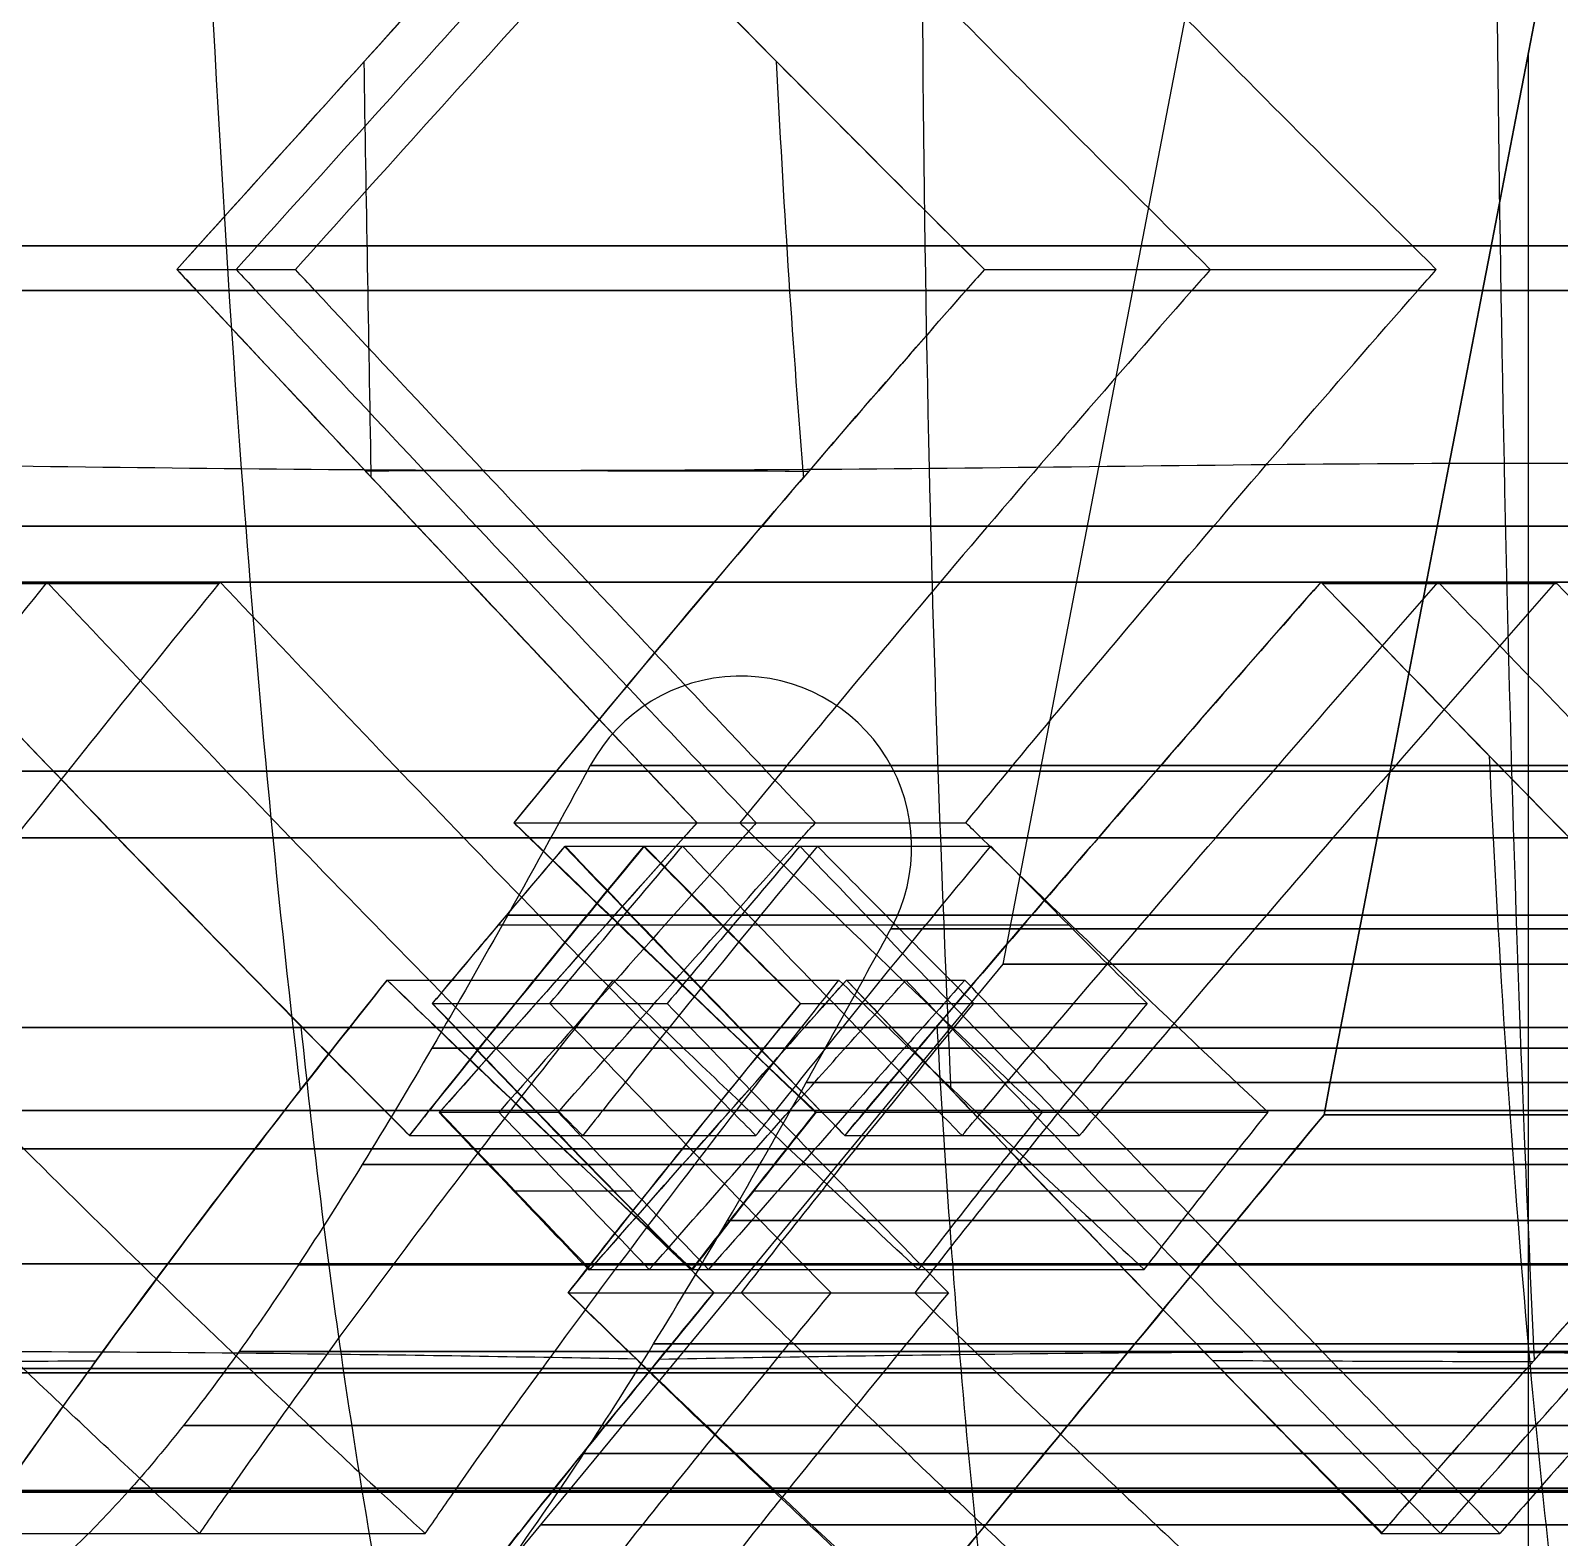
# Model space of a CAD drawing. Header units: millimetres. Extents: x -184 to 184, y -148 to 146.
# Drawn here: x -50.65 to -32.77, y -34.24 to -16.62 of the extents above; entities that cross this region are included whole.
import ezdxf

# ---------------------------------------------------------------- set-up
doc = ezdxf.new("R2010")
doc.units = ezdxf.units.MM
doc.header["$MEASUREMENT"] = 0
doc.layers.add('Rim', color=1, linetype='Continuous', true_color=0xff0000)
doc.layers.add('Tyre', color=7, linetype='Continuous', true_color=0x000000)

msp = doc.modelspace()

# ---------------------------------------------------------------- linework, layer by layer
at = {"layer": 'Rim'}
for points in [[(-39.275, -27.538), (-34.201, -1.155)], [(-50.087, -40.644), (-39.275, -27.538)]]:
    msp.add_lwpolyline(points, dxfattribs=at)
at = {"layer": 'Rim', "extrusion": (-1.80916e-16, 1, 0)}
msp.add_circle((0, 0, -27.538), 39.275, dxfattribs=at)
at = {"layer": 'Rim', "extrusion": (0, 1, 0)}
msp.add_circle((0, 0, -34.091), 44.681, dxfattribs=at)
at = {"layer": 'Rim', "extrusion": (-1.18019e-15, 1, 4.88851e-16)}
msp.add_arc((0, 0, -29.296), 35.54, 1.5911, 43.4089, dxfattribs=at)
at = {"layer": 'Rim', "extrusion": (-2.575e-15, 1, -1.0666e-15)}
msp.add_arc((0, 0, -29.296), 35.54, 316.5911, 358.4089, dxfattribs=at)
at = {"layer": 'Rim'}
for points, degree in [([(-35.526, -29.296, 0.987), (-33.866, -20.668, 0.987), (-32.206, -12.039, 0.987), (-30.546, -3.411, 0.987)], 3), ([(-30.546, -3.411, -0.987), (-32.206, -12.04, -0.987), (-33.866, -20.668, -0.987), (-35.526, -29.296, -0.987)], 3), ([(-33.14, -16.893, -0.987), (-33.14, -29.621, -0.987), (-33.14, -42.349, -0.987)], 2), ([(-33.14, -16.893, 0.987), (-33.14, -29.621, 0.987), (-33.14, -42.349, 0.987)], 2)]:
    msp.add_open_spline(points, degree=degree, dxfattribs=at)
for points, knots in [([(-35.526, -29.296, -0.987), (-37.096, -31.199, -0.987), (-38.772, -33.23, -0.987), (-42.383, -37.606, -0.987), (-44.289, -39.915, -0.987), (-46.297, -42.349, -0.987)], [0, 0, 0, 0, 8.466131, 8.466131, 16.923011, 16.923011, 16.923011, 16.923011]), ([(-46.297, -42.349, 0.987), (-44.502, -40.173, 0.987), (-42.707, -37.998, 0.987), (-39.116, -33.647, 0.987), (-37.321, -31.471, 0.987), (-35.526, -29.296, 0.987)], [0, 0, 0, 0, 8.461504, 8.461504, 16.923011, 16.923011, 16.923011, 16.923011]), ([(-25.818, -29.296, 24.423), (-26.929, -31.199, 25.533), (-28.114, -33.23, 26.718), (-30.667, -37.606, 29.272), (-32.015, -39.915, 30.619), (-33.435, -42.349, 32.039)], [0, 0, 0, 0, 8.466132, 8.466132, 16.923011, 16.923011, 16.923011, 16.923011]), ([(-33.435, -42.349, -32.039), (-32.166, -40.173, -30.77), (-30.896, -37.998, -29.501), (-28.357, -33.647, -26.962), (-27.088, -31.471, -25.692), (-25.818, -29.296, -24.423)], [0, 0, 0, 0, 8.461505, 8.461505, 16.923011, 16.923011, 16.923011, 16.923011])]:
    msp.add_open_spline(points, degree=3, knots=knots, dxfattribs=at)
at = {"layer": 'Tyre'}
for p, q in [((-48.936, -19.416, -122.738), (-47.551, -19.416, -112.666)), ((-39.496, -19.416, 126.093), (-34.213, -19.416, 117.406)), ((-48.706, -19.662, -122.799), (-47.322, -19.662, -112.726)), ((-39.712, -19.662, 125.996), (-34.429, -19.662, 117.309)), ((-52.491, -23.087, -120.85), (-48.44, -23.087, -111.524)), ((-52.479, -23.072, -120.858), (-48.429, -23.072, -111.532)), ((-52.478, -23.071, -120.858), (-48.428, -23.071, -111.533)), ((-52.477, -23.072, -120.858), (-48.427, -23.072, -111.533)), ((-45.512, -23.072, -123.536), (-44.128, -23.072, -113.464)), ((-42.655, -23.072, 124.552), (-37.372, -23.072, 115.865)), ((-35.562, -23.072, 126.87), (-32.819, -23.072, 117.08)), ((-35.561, -23.071, 126.87), (-32.818, -23.071, 117.08)), ((-35.56, -23.072, 126.871), (-32.817, -23.072, 117.08)), ((-35.546, -23.087, 126.872), (-32.803, -23.087, 117.082)), ((-44.995, -25.884, 123.221), (-39.713, -25.884, 114.534)), ((-42.857, -25.884, -123.981), (-41.472, -25.884, -113.908)), ((-49.632, -26.059, -121.484), (-45.581, -26.059, -112.158)), ((-44.816, -26.059, 123.248), (-39.533, -26.059, 114.561)), ((-43.014, -26.059, -123.889), (-41.629, -26.059, -113.816)), ((-38.164, -26.059, 125.559), (-35.421, -26.059, 115.769)), ((-44.397, -26.158, 123.461), (-41.654, -26.158, 113.671)), ((-43.472, -26.158, -123.79), (-39.422, -26.158, -114.464)), ((-45.176, -27.078, 122.974), (-42.433, -27.078, 113.184)), ((-42.561, -27.078, -123.904), (-38.51, -27.078, -114.578)), ((-46.478, -27.723, 122.273), (-41.196, -27.723, 113.585)), ((-41.108, -27.723, -124.181), (-39.724, -27.723, -114.108)), ((-45.948, -27.996, 122.471), (-43.204, -27.996, 112.681)), ((-41.645, -27.996, -124), (-37.594, -27.996, -114.674)), ((-47.676, -29.246, 121.434), (-42.393, -29.246, 112.747)), ((-46.51, -29.246, -121.953), (-42.459, -29.246, -112.627)), ((-45.984, -29.246, -122.151), (-41.933, -29.246, -112.825)), ((-45.863, -29.266, -122.077), (-44.478, -29.266, -112.004)), ((-45.845, -29.246, -122.089), (-44.461, -29.246, -112.016)), ((-44.892, -29.246, 122.47), (-39.609, -29.246, 113.783)), ((-44.742, -29.246, 122.603), (-41.999, -29.246, 112.813)), ((-42.664, -29.246, -123.342), (-38.613, -29.246, -114.016)), ((-42.464, -29.246, -123.333), (-41.079, -29.246, -113.261)), ((-41.483, -29.246, 123.639), (-36.201, -29.246, 114.952)), ((-41.462, -29.266, 123.641), (-36.179, -29.266, 114.954)), ((-41.415, -29.246, 123.775), (-38.672, -29.246, 113.984)), ((-40.882, -29.246, 123.953), (-38.139, -29.246, 114.163)), ((-39.65, -29.246, -124.286), (-38.266, -29.246, -114.214)), ((-46.217, -29.54, -121.984), (-42.167, -29.54, -112.659)), ((-41.129, -29.54, 123.793), (-38.385, -29.54, 114.002)), ((-44.985, -30.186, -122.156), (-43.601, -30.186, -112.083)), ((-42.193, -30.186, 123.148), (-36.91, -30.186, 114.461)), ((-44.105, -31.105, -122.21), (-42.72, -31.105, -112.138)), ((-42.91, -31.105, 122.635), (-37.627, -31.105, 113.948)), ((-44.362, -31.378, -122.129), (-40.311, -31.378, -112.804)), ((-42.66, -31.378, 122.734), (-39.916, -31.378, 112.944)), ((-53.374, -32.262, 118.142), (-48.091, -32.262, 109.455)), ((-49.946, -32.262, 119.613), (-44.663, -32.262, 110.926)), ((-43.455, -32.262, -122.164), (-39.405, -32.262, -112.839)), ((-43.385, -32.262, 122.189), (-40.642, -32.262, 112.399)), ((-36.74, -32.262, -124.306), (-35.355, -32.262, -114.234)), ((-33.153, -32.262, -125.329), (-31.768, -32.262, -115.257)), ((-51.859, -33.688, 118.279), (-46.576, -33.688, 109.592)), ((-50.965, -33.688, 118.661), (-45.683, -33.688, 109.974)), ((-44.541, -33.688, 121.252), (-41.798, -33.688, 111.462)), ((-41.967, -33.688, -122.167), (-37.917, -33.688, -112.841)), ((-35.348, -33.688, -124.211), (-33.964, -33.688, -114.139)), ((-34.414, -33.688, -124.478), (-33.03, -33.688, -114.406)), ((-51.315, -34.191, 118.31), (-46.032, -34.191, 109.623)), ((-34.856, -34.191, -124.159), (-33.471, -34.191, -114.087))]:
    msp.add_line(p, q, dxfattribs=at)
at = {"layer": 'Tyre', "extrusion": (0, 1, 0)}
for centre, radius in [((-0.002, 0, -19.139), 123.865), ((-0.002, 0, -19.662), 127.831), ((-0.002, 0, -22.415), 123.407), ((-0.002, 0, -23.072), 127.353), ((-0.002, 0, -25.28), 122.902), ((-0.002, 0, -25.214), 44.105), ((-0.002, 0, -26.059), 126.825), ((-0.002, 0, -26.965), 45.07), ((-0.002, 0, -27.123), 40.59), ((-0.002, 0, -28.277), 122.237), ((-0.002, 0, -28.517), 45.956), ((-0.002, 0, -28.919), 41.58), ((-0.002, 0, -29.246), 126.118), ((-0.002, 0, -29.694), 121.862), ((-0.002, 0, -29.877), 46.77), ((-0.002, 0, -30.534), 42.502), ((-0.002, 0, -31.039), 121.458), ((-0.002, 0, -31.051), 47.517), ((-0.002, 0, -31.975), 43.364), ((-0.002, 0, -32.063), 48.21), ((-0.002, 0, -32.262), 125.267), ((-0.002, 0, -32.312), 121.025), ((-0.002, 0, -32.929), 48.861), ((-0.002, 0, -33.258), 44.181), ((-0.002, 0, -33.688), 124.781), ((-0.002, 0, -33.709), 120.479), ((-0.002, 0, -33.663), 49.475)]:
    msp.add_circle(centre, radius, dxfattribs=at)
at = {"layer": 'Tyre'}
msp.add_arc((-42.346, -26.169), 2, 331.4983, 151.4983, dxfattribs=at)
for points, knots in [([(-44.104, -25.214), (-44.422, -25.8), (-45.03, -26.906), (-45.916, -28.462), (-46.729, -29.826), (-47.479, -31.009), (-48.174, -32.029), (-48.826, -32.902), (-49.443, -33.644), (-50.037, -34.273), (-50.62, -34.811), (-51.256, -35.315), (-52.005, -35.814), (-52.89, -36.3), (-53.873, -36.739), (-54.916, -37.119), (-56.015, -37.449), (-57.161, -37.736), (-58.348, -37.988), (-59.569, -38.216), (-60.935, -38.448), (-62.107, -38.639), (-63.544, -38.882), (-65.857, -39.301), (-69.448, -40.037), (-73.02, -40.814), (-75.853, -41.4), (-78.5, -41.914), (-81.132, -42.355), (-83.677, -42.669), (-85.986, -42.877), (-88.747, -43.006), (-92.052, -43.027), (-95.53, -42.953), (-98.573, -42.845), (-100.859, -42.765), (-102.465, -42.714), (-104.165, -42.664), (-106.226, -42.583), (-108.05, -42.454), (-109.445, -42.297), (-110.431, -42.151), (-111.367, -41.972), (-112.3, -41.744), (-113.287, -41.429), (-114.312, -40.994), (-115.312, -40.436), (-116.23, -39.786), (-117.077, -39.039), (-117.864, -38.188), (-118.597, -37.23), (-119.279, -36.161), (-119.913, -34.98), (-120.501, -33.689), (-121.016, -32.364), (-121.47, -31.022), (-121.873, -29.676), (-122.379, -27.762), (-122.911, -25.337), (-123.444, -22.287), (-123.882, -19.123), (-124.238, -15.803), (-124.507, -12.476), (-124.699, -9.19), (-124.849, -5.37), (-124.896, -2.648), (-124.904, -1)], [-120.649004, -120.649004, -120.649004, -120.649004, -118.650702, -116.862627, -115.278043, -113.886013, -112.659991, -111.57623, -110.619273, -109.764185, -108.982805, -108.241804, -107.330881, -106.285945, -105.214455, -104.103595, -102.956919, -101.774926, -100.560273, -99.316969, -98.049825, -96.401874, -95.754745, -93.679159, -89.348161, -84.759548, -82.712049, -80.669318, -76.6709, -74.708043, -72.977287, -69.716501, -66.420043, -63.061128, -59.280374, -57.285758, -56.198777, -54.459689, -52.18611, -50.010515, -48.975492, -47.975653, -47.021046, -46.115651, -45.09644, -43.915354, -42.778406, -41.665801, -40.547217, -39.394425, -38.193605, -36.930675, -35.593952, -34.175832, -32.675947, -31.330744, -29.926467, -28.461055, -25.390839, -22.481232, -19.173422, -15.811868, -12.463584, -9.160915, -5.937875, -0.994422, -0.994422, -0.994422, -0.994422]), ([(-33.064, -32.161, -125.372), (-33.235, -28.699, -126.527), (-33.458, -21.608, -127.828), (-33.535, -13.237, -128.586), (-33.563, -8.215, -128.824), (-33.569, -6.644, -128.876)], [11.622363, 11.622363, 11.622363, 11.622363, 21.998391, 32.39871, 37.116955, 37.116955, 37.116955, 37.116955]), ([(-47.489, -29.005, 121.577), (-47.781, -26.588, 122.108), (-48.315, -20.674, 123.105), (-48.635, -14.317, 123.538), (-48.769, -10.35, 123.713), (-48.784, -9.844, 123.734)], [14.758479, 14.758479, 14.758479, 14.758479, 21.998391, 32.39871, 33.919074, 33.919074, 33.919074, 33.919074]), ([(-39.885, -29.005, -124.279), (-39.994, -26.588, -124.875), (-40.209, -20.674, -125.986), (-40.234, -14.317, -126.524), (-40.241, -10.35, -126.744), (-40.242, -9.844, -126.77)], [14.758479, 14.758479, 14.758479, 14.758479, 21.998391, 32.39871, 33.919074, 33.919074, 33.919074, 33.919074]), ([(-43.081, -12.948, -125.612), (-44.075, -14.038, -125.182), (-45.062, -15.124, -124.727), (-46.042, -16.206, -124.247), (-47.015, -17.281, -123.77), (-47.979, -18.351, -123.268), (-48.936, -19.416, -122.738)], [659.598797, 659.598797, 659.598797, 659.598797, 664.20882, 664.20882, 664.20882, 668.78662, 668.78662, 668.78662, 668.78662]), ([(-42.389, -12.948, -120.576), (-43.383, -14.038, -120.145), (-44.37, -15.124, -119.691), (-45.35, -16.206, -119.211), (-46.322, -17.281, -118.734), (-47.287, -18.351, -118.231), (-48.243, -19.416, -117.702)], [659.598797, 659.598797, 659.598797, 659.598797, 664.20882, 664.20882, 664.20882, 668.78662, 668.78662, 668.78662, 668.78662]), ([(-47.551, -19.416, -112.666), (-46.595, -18.351, -113.195), (-45.63, -17.281, -113.697), (-44.657, -16.206, -114.174), (-43.678, -15.124, -114.655), (-42.691, -14.038, -115.109), (-41.697, -12.948, -115.54)], [-668.78662, -668.78662, -668.78662, -668.78662, -664.20882, -664.20882, -664.20882, -659.598797, -659.598797, -659.598797, -659.598797]), ([(-45.851, -12.948, 124.628), (-44.808, -14.038, 124.921), (-43.756, -15.124, 125.192), (-42.693, -16.206, 125.437), (-41.637, -17.281, 125.681), (-40.572, -18.351, 125.9), (-39.496, -19.416, 126.093)], [659.598797, 659.598797, 659.598797, 659.598797, 664.20882, 664.20882, 664.20882, 668.78662, 668.78662, 668.78662, 668.78662]), ([(-43.21, -12.948, 120.284), (-42.167, -14.038, 120.578), (-41.114, -15.124, 120.848), (-40.051, -16.206, 121.094), (-38.996, -17.281, 121.337), (-37.93, -18.351, 121.557), (-36.855, -19.416, 121.749)], [659.598797, 659.598797, 659.598797, 659.598797, 664.20882, 664.20882, 664.20882, 668.78662, 668.78662, 668.78662, 668.78662]), ([(-34.213, -19.416, 117.406), (-35.289, -18.351, 117.213), (-36.354, -17.281, 116.994), (-37.41, -16.206, 116.75), (-38.473, -15.124, 116.504), (-39.526, -14.038, 116.234), (-40.568, -12.948, 115.941)], [-668.78662, -668.78662, -668.78662, -668.78662, -664.20882, -664.20882, -664.20882, -659.598797, -659.598797, -659.598797, -659.598797]), ([(-46.663, -21.845, -123.291), (-46.664, -21.821, -123.295), (-46.692, -20.2, -123.54), (-46.72, -18.58, -123.738), (-46.747, -16.985, -123.899)], [21.92523, 21.92523, 21.92523, 21.92523, 21.998391, 26.781942, 26.781942, 26.781942, 26.781942]), ([(-41.608, -21.845, 125.088), (-41.61, -21.821, 125.091), (-41.742, -20.2, 125.299), (-41.845, -18.58, 125.471), (-41.926, -16.985, 125.612)], [21.92523, 21.92523, 21.92523, 21.92523, 21.998391, 26.781942, 26.781942, 26.781942, 26.781942]), ([(-48.936, -19.416, -122.738), (-48.859, -19.498, -122.759), (-48.783, -19.58, -122.779), (-48.707, -19.662, -122.799), (-47.648, -20.797, -123.078), (-46.583, -21.934, -123.325), (-45.512, -23.072, -123.537), (-44.631, -24.009, -123.71), (-43.746, -24.947, -123.859), (-42.857, -25.884, -123.981)], [668.78662, 668.78662, 668.78662, 668.78662, 669.127981, 669.127981, 669.127981, 673.859453, 673.859453, 673.859453, 677.752953, 677.752953, 677.752953, 677.752953]), ([(-48.243, -19.416, -117.702), (-48.167, -19.498, -117.722), (-48.091, -19.58, -117.743), (-48.014, -19.662, -117.763), (-46.956, -20.797, -118.042), (-45.891, -21.934, -118.289), (-44.82, -23.072, -118.5), (-43.939, -24.009, -118.674), (-43.054, -24.947, -118.823), (-42.165, -25.884, -118.944)], [668.78662, 668.78662, 668.78662, 668.78662, 669.127981, 669.127981, 669.127981, 673.859453, 673.859453, 673.859453, 677.752953, 677.752953, 677.752953, 677.752953]), ([(-41.472, -25.884, -113.908), (-42.361, -24.947, -113.787), (-43.247, -24.009, -113.638), (-44.128, -23.072, -113.464), (-45.199, -21.934, -113.253), (-46.264, -20.797, -113.006), (-47.322, -19.662, -112.726), (-47.398, -19.58, -112.706), (-47.475, -19.498, -112.686), (-47.551, -19.416, -112.666)], [-677.752953, -677.752953, -677.752953, -677.752953, -673.859453, -673.859453, -673.859453, -669.127981, -669.127981, -669.127981, -668.78662, -668.78662, -668.78662, -668.78662]), ([(-39.496, -19.416, 126.093), (-39.568, -19.498, 126.061), (-39.64, -19.58, 126.028), (-39.712, -19.662, 125.996), (-40.709, -20.797, 125.544), (-41.691, -21.934, 125.064), (-42.655, -23.072, 124.552), (-43.448, -24.009, 124.131), (-44.229, -24.947, 123.688), (-44.995, -25.884, 123.221)], [668.78662, 668.78662, 668.78662, 668.78662, 669.127981, 669.127981, 669.127981, 673.859453, 673.859453, 673.859453, 677.752953, 677.752953, 677.752953, 677.752953]), ([(-36.855, -19.416, 121.749), (-36.927, -19.498, 121.717), (-36.999, -19.58, 121.685), (-37.071, -19.662, 121.652), (-38.068, -20.797, 121.201), (-39.05, -21.934, 120.72), (-40.014, -23.072, 120.208), (-40.807, -24.009, 119.787), (-41.588, -24.947, 119.344), (-42.354, -25.884, 118.877)], [668.78662, 668.78662, 668.78662, 668.78662, 669.127981, 669.127981, 669.127981, 673.859453, 673.859453, 673.859453, 677.752953, 677.752953, 677.752953, 677.752953]), ([(-39.713, -25.884, 114.534), (-38.947, -24.947, 115.001), (-38.165, -24.009, 115.444), (-37.372, -23.072, 115.865), (-36.409, -21.934, 116.377), (-35.426, -20.797, 116.857), (-34.429, -19.662, 117.309), (-34.357, -19.58, 117.341), (-34.285, -19.498, 117.374), (-34.213, -19.416, 117.406)], [-677.752953, -677.752953, -677.752953, -677.752953, -673.859453, -673.859453, -673.859453, -669.127981, -669.127981, -669.127981, -668.78662, -668.78662, -668.78662, -668.78662]), ([(-63.599, -21.759, 115.609), (-62.693, -21.754, 116.101), (-59.752, -21.732, 117.657), (-54.69, -21.647, 120.169), (-48.171, -21.76, 122.921), (-43.833, -21.77, 124.382), (-41.568, -21.772, 125.112), (-41.545, -21.772, 125.12)], [4.886563, 4.886563, 4.886563, 4.886563, 7.979294, 14.867092, 21.754891, 28.64269, 28.713111, 28.713111, 28.713111, 28.713111]), ([(-23.622, -21.759, -129.816), (-24.635, -21.754, -129.627), (-27.899, -21.732, -128.978), (-33.411, -21.647, -127.732), (-40.204, -21.76, -125.752), (-44.491, -21.77, -124.148), (-46.709, -21.772, -123.285), (-46.732, -21.772, -123.276)], [4.886563, 4.886563, 4.886563, 4.886563, 7.979294, 14.867092, 21.754891, 28.64269, 28.713111, 28.713111, 28.713111, 28.713111]), ([(-50.453, -23.071, -116.195), (-50.458, -23.077, -116.192), (-50.462, -23.082, -116.19), (-50.466, -23.087, -116.187), (-51.275, -24.08, -115.664), (-52.072, -25.072, -115.117), (-52.853, -26.059, -114.543), (-53.697, -27.127, -113.922), (-54.524, -28.19, -113.27), (-55.327, -29.246, -112.582), (-55.402, -29.344, -112.518), (-55.476, -29.442, -112.454), (-55.55, -29.54, -112.389)], [790.763389, 790.763389, 790.763389, 790.763389, 790.783637, 790.783637, 790.783637, 794.937043, 794.937043, 794.937043, 799.424696, 799.424696, 799.424696, 799.840146, 799.840146, 799.840146, 799.840146]), ([(-53.525, -29.54, -107.727), (-53.451, -29.442, -107.791), (-53.376, -29.344, -107.855), (-53.302, -29.246, -107.919), (-52.498, -28.19, -108.608), (-51.672, -27.127, -109.259), (-50.828, -26.059, -109.88), (-50.047, -25.072, -110.454), (-49.25, -24.08, -111.001), (-48.44, -23.087, -111.524), (-48.436, -23.082, -111.527), (-48.432, -23.077, -111.53), (-48.428, -23.071, -111.533)], [-799.840146, -799.840146, -799.840146, -799.840146, -799.424696, -799.424696, -799.424696, -794.937043, -794.937043, -794.937043, -790.783637, -790.783637, -790.783637, -790.763389, -790.763389, -790.763389, -790.763389]), ([(-46.217, -29.54, -121.984), (-46.315, -29.442, -121.974), (-46.412, -29.344, -121.963), (-46.51, -29.246, -121.953), (-47.562, -28.19, -121.836), (-48.602, -27.127, -121.677), (-49.632, -26.059, -121.484), (-50.59, -25.067, -121.304), (-51.538, -24.071, -121.094), (-52.478, -23.071, -120.858)], [781.686392, 781.686392, 781.686392, 781.686392, 782.101856, 782.101856, 782.101856, 786.58964, 786.58964, 786.58964, 790.763389, 790.763389, 790.763389, 790.763389]), ([(-44.192, -29.54, -117.321), (-44.29, -29.442, -117.311), (-44.387, -29.344, -117.301), (-44.484, -29.246, -117.29), (-45.536, -28.19, -117.173), (-46.577, -27.127, -117.014), (-47.607, -26.059, -116.821), (-48.564, -25.067, -116.641), (-49.513, -24.071, -116.431), (-50.453, -23.071, -116.195)], [781.686392, 781.686392, 781.686392, 781.686392, 782.101856, 782.101856, 782.101856, 786.58964, 786.58964, 786.58964, 790.763389, 790.763389, 790.763389, 790.763389]), ([(-48.428, -23.071, -111.533), (-47.487, -24.071, -111.769), (-46.539, -25.067, -111.978), (-45.581, -26.059, -112.158), (-44.552, -27.127, -112.351), (-43.511, -28.19, -112.51), (-42.459, -29.246, -112.627), (-42.362, -29.344, -112.638), (-42.264, -29.442, -112.648), (-42.167, -29.54, -112.659)], [-790.763389, -790.763389, -790.763389, -790.763389, -786.58964, -786.58964, -786.58964, -782.101856, -782.101856, -782.101856, -781.686392, -781.686392, -781.686392, -781.686392]), ([(-41.129, -29.54, 123.793), (-41.046, -29.442, 123.846), (-40.964, -29.344, 123.9), (-40.882, -29.246, 123.953), (-39.992, -28.19, 124.526), (-39.085, -27.127, 125.059), (-38.164, -26.059, 125.559), (-37.308, -25.067, 126.024), (-36.44, -24.071, 126.46), (-35.561, -23.071, 126.87)], [781.686392, 781.686392, 781.686392, 781.686392, 782.101856, 782.101856, 782.101856, 786.58964, 786.58964, 786.58964, 790.763389, 790.763389, 790.763389, 790.763389]), ([(-39.757, -29.54, 118.898), (-39.675, -29.442, 118.951), (-39.593, -29.344, 119.005), (-39.51, -29.246, 119.058), (-38.621, -28.19, 119.631), (-37.713, -27.127, 120.164), (-36.792, -26.059, 120.664), (-35.936, -25.067, 121.129), (-35.068, -24.071, 121.565), (-34.19, -23.071, 121.975)], [781.686392, 781.686392, 781.686392, 781.686392, 782.101856, 782.101856, 782.101856, 786.58964, 786.58964, 786.58964, 790.763389, 790.763389, 790.763389, 790.763389]), ([(-32.818, -23.071, 117.08), (-33.697, -24.071, 116.67), (-34.565, -25.067, 116.234), (-35.421, -26.059, 115.769), (-36.342, -27.127, 115.269), (-37.249, -28.19, 114.736), (-38.139, -29.246, 114.163), (-38.221, -29.344, 114.11), (-38.303, -29.442, 114.056), (-38.385, -29.54, 114.002)], [-790.763389, -790.763389, -790.763389, -790.763389, -786.58964, -786.58964, -786.58964, -782.101856, -782.101856, -782.101856, -781.686392, -781.686392, -781.686392, -781.686392]), ([(-35.561, -23.071, 126.87), (-35.556, -23.077, 126.871), (-35.551, -23.082, 126.872), (-35.546, -23.087, 126.872), (-34.588, -24.08, 126.977), (-33.625, -25.072, 127.055), (-32.656, -26.059, 127.103), (-31.61, -27.127, 127.155), (-30.558, -28.19, 127.17), (-29.5, -29.246, 127.143), (-29.402, -29.344, 127.141), (-29.304, -29.442, 127.138), (-29.206, -29.54, 127.135)], [790.763389, 790.763389, 790.763389, 790.763389, 790.783637, 790.783637, 790.783637, 794.937043, 794.937043, 794.937043, 799.424696, 799.424696, 799.424696, 799.840146, 799.840146, 799.840146, 799.840146]), ([(-34.19, -23.071, 121.975), (-34.184, -23.077, 121.976), (-34.179, -23.082, 121.977), (-34.175, -23.087, 121.977), (-33.217, -24.08, 122.082), (-32.253, -25.072, 122.16), (-31.285, -26.059, 122.208), (-30.239, -27.127, 122.26), (-29.186, -28.19, 122.275), (-28.128, -29.246, 122.248), (-28.03, -29.344, 122.246), (-27.932, -29.442, 122.243), (-27.834, -29.54, 122.24)], [790.763389, 790.763389, 790.763389, 790.763389, 790.783637, 790.783637, 790.783637, 794.937043, 794.937043, 794.937043, 799.424696, 799.424696, 799.424696, 799.840146, 799.840146, 799.840146, 799.840146]), ([(-26.463, -29.54, 117.345), (-26.561, -29.442, 117.348), (-26.659, -29.344, 117.351), (-26.757, -29.246, 117.353), (-27.815, -28.19, 117.38), (-28.867, -27.127, 117.364), (-29.913, -26.059, 117.313), (-30.882, -25.072, 117.265), (-31.845, -24.08, 117.187), (-32.803, -23.087, 117.082), (-32.808, -23.082, 117.081), (-32.813, -23.077, 117.081), (-32.818, -23.071, 117.08)], [-799.840146, -799.840146, -799.840146, -799.840146, -799.424696, -799.424696, -799.424696, -794.937043, -794.937043, -794.937043, -790.783637, -790.783637, -790.783637, -790.763389, -790.763389, -790.763389, -790.763389]), ([(-31.343, -44.299, 118.841), (-31.474, -43.636, 119.311), (-32.324, -39.203, 122.354), (-33.118, -33.235, 125.279), (-33.479, -27.457, 126.629), (-33.592, -25.105, 127.052)], [-0.533993, -0.533993, -0.533993, -0.533993, 1.197755, 11.598073, 18.662915, 18.662915, 18.662915, 18.662915]), ([(-42.857, -25.884, -123.981), (-42.909, -25.943, -123.95), (-42.961, -26.001, -123.92), (-43.014, -26.059, -123.889), (-43.971, -27.13, -123.326), (-44.916, -28.193, -122.728), (-45.845, -29.246, -122.089), (-45.851, -29.253, -122.085), (-45.857, -29.26, -122.081), (-45.863, -29.266, -122.077)], [677.752953, 677.752953, 677.752953, 677.752953, 678.005283, 678.005283, 678.005283, 682.634149, 682.634149, 682.634149, 682.663228, 682.663228, 682.663228, 682.663228]), ([(-42.165, -25.884, -118.944), (-42.217, -25.943, -118.914), (-42.269, -26.001, -118.883), (-42.321, -26.059, -118.853), (-43.279, -27.13, -118.289), (-44.224, -28.193, -117.691), (-45.153, -29.246, -117.053), (-45.159, -29.253, -117.049), (-45.165, -29.26, -117.045), (-45.171, -29.266, -117.041)], [677.752953, 677.752953, 677.752953, 677.752953, 678.005283, 678.005283, 678.005283, 682.634149, 682.634149, 682.634149, 682.663228, 682.663228, 682.663228, 682.663228]), ([(-44.995, -25.884, 123.221), (-44.936, -25.943, 123.23), (-44.876, -26.001, 123.239), (-44.816, -26.059, 123.248), (-43.718, -27.13, 123.416), (-42.608, -28.193, 123.548), (-41.483, -29.246, 123.639), (-41.476, -29.253, 123.64), (-41.469, -29.26, 123.64), (-41.462, -29.266, 123.641)], [677.752953, 677.752953, 677.752953, 677.752953, 678.005283, 678.005283, 678.005283, 682.634149, 682.634149, 682.634149, 682.663228, 682.663228, 682.663228, 682.663228]), ([(-44.478, -29.266, -112.004), (-44.473, -29.26, -112.008), (-44.467, -29.253, -112.012), (-44.461, -29.246, -112.016), (-43.531, -28.193, -112.655), (-42.586, -27.13, -113.253), (-41.629, -26.059, -113.816), (-41.577, -26.001, -113.847), (-41.525, -25.943, -113.878), (-41.472, -25.884, -113.908)], [-682.663228, -682.663228, -682.663228, -682.663228, -682.634149, -682.634149, -682.634149, -678.005283, -678.005283, -678.005283, -677.752953, -677.752953, -677.752953, -677.752953]), ([(-42.354, -25.884, 118.877), (-42.294, -25.943, 118.886), (-42.234, -26.001, 118.896), (-42.175, -26.059, 118.905), (-41.077, -27.13, 119.072), (-39.966, -28.193, 119.205), (-38.842, -29.246, 119.296), (-38.835, -29.253, 119.296), (-38.828, -29.26, 119.297), (-38.821, -29.266, 119.297)], [677.752953, 677.752953, 677.752953, 677.752953, 678.005283, 678.005283, 678.005283, 682.634149, 682.634149, 682.634149, 682.663228, 682.663228, 682.663228, 682.663228]), ([(-36.179, -29.266, 114.954), (-36.186, -29.26, 114.953), (-36.194, -29.253, 114.953), (-36.201, -29.246, 114.952), (-37.325, -28.193, 114.861), (-38.435, -27.13, 114.729), (-39.533, -26.059, 114.561), (-39.593, -26.001, 114.552), (-39.653, -25.943, 114.543), (-39.713, -25.884, 114.534)], [-682.663228, -682.663228, -682.663228, -682.663228, -682.634149, -682.634149, -682.634149, -678.005283, -678.005283, -678.005283, -677.752953, -677.752953, -677.752953, -677.752953]), ([(-43.472, -26.158, -123.79), (-44.326, -27.19, -123.276), (-45.165, -28.22, -122.731), (-45.984, -29.246, -122.151), (-46.062, -29.344, -122.096), (-46.14, -29.442, -122.04), (-46.217, -29.54, -121.984)], [776.969921, 776.969921, 776.969921, 776.969921, 781.275938, 781.275938, 781.275938, 781.686392, 781.686392, 781.686392, 781.686392]), ([(-44.397, -26.158, 123.461), (-43.411, -27.19, 123.601), (-42.416, -28.22, 123.708), (-41.415, -29.246, 123.775), (-41.32, -29.344, 123.781), (-41.224, -29.442, 123.787), (-41.129, -29.54, 123.793)], [776.969921, 776.969921, 776.969921, 776.969921, 781.275938, 781.275938, 781.275938, 781.686392, 781.686392, 781.686392, 781.686392]), ([(-41.447, -26.158, -119.127), (-42.301, -27.19, -118.613), (-43.14, -28.22, -118.068), (-43.958, -29.246, -117.488), (-44.036, -29.344, -117.433), (-44.114, -29.442, -117.377), (-44.192, -29.54, -117.321)], [776.969921, 776.969921, 776.969921, 776.969921, 781.275938, 781.275938, 781.275938, 781.686392, 781.686392, 781.686392, 781.686392]), ([(-43.026, -26.158, 118.566), (-42.039, -27.19, 118.706), (-41.045, -28.22, 118.813), (-40.044, -29.246, 118.88), (-39.948, -29.344, 118.886), (-39.853, -29.442, 118.892), (-39.757, -29.54, 118.898)], [776.969921, 776.969921, 776.969921, 776.969921, 781.275938, 781.275938, 781.275938, 781.686392, 781.686392, 781.686392, 781.686392]), ([(-42.167, -29.54, -112.659), (-42.089, -29.442, -112.715), (-42.011, -29.344, -112.77), (-41.933, -29.246, -112.825), (-41.114, -28.22, -113.406), (-40.276, -27.19, -113.95), (-39.422, -26.158, -114.464)], [-781.686392, -781.686392, -781.686392, -781.686392, -781.275938, -781.275938, -781.275938, -776.969921, -776.969921, -776.969921, -776.969921]), ([(-38.385, -29.54, 114.002), (-38.481, -29.442, 113.997), (-38.577, -29.344, 113.991), (-38.672, -29.246, 113.984), (-39.673, -28.22, 113.918), (-40.668, -27.19, 113.811), (-41.654, -26.158, 113.671)], [-781.686392, -781.686392, -781.686392, -781.686392, -781.275938, -781.275938, -781.275938, -776.969921, -776.969921, -776.969921, -776.969921]), ([(-65.842, -43.388), (-65.353, -43.291), (-64.206, -43.067), (-62.848, -42.821), (-61.013, -42.511), (-58.961, -42.183), (-56.242, -41.655), (-54.073, -41.07), (-52.364, -40.446), (-51.101, -39.882), (-50.082, -39.323), (-49.338, -38.845), (-48.716, -38.406), (-48.025, -37.859), (-46.945, -36.867), (-45.925, -35.701), (-44.934, -34.377), (-44.148, -33.225), (-43.329, -31.934), (-42.465, -30.485), (-41.543, -28.866), (-40.915, -27.724), (-40.589, -27.123)], [99.213806, 99.213806, 99.213806, 99.213806, 100.70943, 102.718372, 103.3544, 106.29178, 108.954666, 111.65885, 113.026025, 114.407114, 115.806088, 116.510675, 117.05802, 118.090547, 119.153589, 121.452516, 122.728115, 124.114757, 125.636115, 127.315191, 129.174642, 131.225469, 131.225469, 131.225469, 131.225469]), ([(-48.673, -34.191, 113.966), (-48.855, -34.024, 113.957), (-49.036, -33.856, 113.947), (-49.217, -33.688, 113.935), (-49.726, -33.216, 113.902), (-50.231, -32.74, 113.856), (-50.733, -32.262, 113.799), (-51.776, -31.266, 113.681), (-52.804, -30.26, 113.516), (-53.816, -29.246, 113.315), (-54.322, -28.74, 113.214), (-54.825, -28.232, 113.104), (-55.323, -27.723, 112.986)], [699.146423, 699.146423, 699.146423, 699.146423, 699.887678, 699.887678, 699.887678, 701.973631, 701.973631, 701.973631, 706.315002, 706.315002, 706.315002, 708.483339, 708.483339, 708.483339, 708.483339]), ([(-52.682, -27.723, 108.642), (-52.183, -28.232, 108.761), (-51.681, -28.74, 108.871), (-51.175, -29.246, 108.971), (-50.162, -30.26, 109.173), (-49.135, -31.266, 109.337), (-48.091, -32.262, 109.455), (-47.59, -32.74, 109.512), (-47.085, -33.216, 109.558), (-46.576, -33.688, 109.592), (-46.395, -33.856, 109.604), (-46.214, -34.024, 109.614), (-46.032, -34.191, 109.623)], [-708.483339, -708.483339, -708.483339, -708.483339, -706.315002, -706.315002, -706.315002, -701.973631, -701.973631, -701.973631, -699.887678, -699.887678, -699.887678, -699.146423, -699.146423, -699.146423, -699.146423]), ([(-46.478, -27.723, 122.273), (-46.883, -28.231, 122.001), (-47.282, -28.739, 121.722), (-47.676, -29.246, 121.434), (-48.457, -30.254, 120.864), (-49.217, -31.261, 120.258), (-49.946, -32.262, 119.613), (-50.293, -32.738, 119.305), (-50.633, -33.214, 118.989), (-50.965, -33.688, 118.661), (-51.083, -33.856, 118.545), (-51.199, -34.024, 118.428), (-51.315, -34.191, 118.31)], [690.141445, 690.141445, 690.141445, 690.141445, 692.252978, 692.252978, 692.252978, 696.445415, 696.445415, 696.445415, 698.440735, 698.440735, 698.440735, 699.146423, 699.146423, 699.146423, 699.146423]), ([(-51.304, -34.181, 118.287), (-50.569, -33.112, 119.061), (-49.792, -32.038, 119.775), (-48.173, -29.878, 121.096), (-47.338, -28.802, 121.701), (-46.478, -27.723, 122.273)], [-196.453086, -196.453086, -196.453086, -196.453086, -191.92482, -191.92482, -187.448108, -187.448108, -187.448108, -187.448108]), ([(-43.837, -27.723, 117.929), (-44.241, -28.231, 117.658), (-44.641, -28.739, 117.378), (-45.034, -29.246, 117.091), (-45.815, -30.253, 116.52), (-46.575, -31.261, 115.915), (-47.304, -32.262, 115.269), (-47.652, -32.738, 114.962), (-47.992, -33.214, 114.645), (-48.324, -33.688, 114.318), (-48.442, -33.856, 114.202), (-48.558, -34.024, 114.085), (-48.673, -34.191, 113.966)], [690.141445, 690.141445, 690.141445, 690.141445, 692.252978, 692.252978, 692.252978, 696.445415, 696.445415, 696.445415, 698.440735, 698.440735, 698.440735, 699.146423, 699.146423, 699.146423, 699.146423]), ([(-42.91, -31.105, 122.635), (-43.576, -30.489, 122.596), (-44.236, -29.87, 122.541), (-44.892, -29.246, 122.471), (-45.424, -28.741, 122.414), (-45.953, -28.233, 122.348), (-46.478, -27.723, 122.273)], [685.210677, 685.210677, 685.210677, 685.210677, 687.932616, 687.932616, 687.932616, 690.141445, 690.141445, 690.141445, 690.141445]), ([(-46.032, -34.191, 109.623), (-45.917, -34.024, 109.741), (-45.8, -33.856, 109.858), (-45.683, -33.688, 109.974), (-45.351, -33.214, 110.301), (-45.01, -32.738, 110.618), (-44.663, -32.262, 110.926), (-43.934, -31.261, 111.571), (-43.174, -30.253, 112.176), (-42.393, -29.246, 112.747), (-41.999, -28.739, 113.035), (-41.6, -28.231, 113.314), (-41.196, -27.723, 113.585)], [-699.146423, -699.146423, -699.146423, -699.146423, -698.440735, -698.440735, -698.440735, -696.445415, -696.445415, -696.445415, -692.252978, -692.252978, -692.252978, -690.141445, -690.141445, -690.141445, -690.141445]), ([(-44.105, -31.105, -122.21), (-43.564, -30.489, -122.6), (-43.017, -29.87, -122.974), (-42.464, -29.246, -123.334), (-42.015, -28.741, -123.625), (-41.563, -28.233, -123.908), (-41.108, -27.723, -124.181)], [685.210677, 685.210677, 685.210677, 685.210677, 687.932616, 687.932616, 687.932616, 690.141445, 690.141445, 690.141445, 690.141445]), ([(-40.269, -31.105, 118.292), (-40.934, -30.489, 118.252), (-41.595, -29.87, 118.197), (-42.25, -29.246, 118.127), (-42.782, -28.741, 118.07), (-43.311, -28.233, 118.004), (-43.837, -27.723, 117.929)], [685.210677, 685.210677, 685.210677, 685.210677, 687.932616, 687.932616, 687.932616, 690.141445, 690.141445, 690.141445, 690.141445]), ([(-43.413, -31.105, -117.174), (-42.872, -30.489, -117.564), (-42.324, -29.87, -117.938), (-41.772, -29.246, -118.297), (-41.323, -28.741, -118.589), (-40.871, -28.233, -118.871), (-40.416, -27.723, -119.145)], [685.210677, 685.210677, 685.210677, 685.210677, 687.932616, 687.932616, 687.932616, 690.141445, 690.141445, 690.141445, 690.141445]), ([(-39.724, -27.723, -114.108), (-40.179, -28.233, -113.835), (-40.631, -28.741, -113.553), (-41.079, -29.246, -113.261), (-41.632, -29.87, -112.901), (-42.18, -30.489, -112.528), (-42.72, -31.105, -112.138)], [-690.141445, -690.141445, -690.141445, -690.141445, -687.932616, -687.932616, -687.932616, -685.210677, -685.210677, -685.210677, -685.210677]), ([(-41.196, -27.723, 113.585), (-40.67, -28.233, 113.66), (-40.141, -28.741, 113.727), (-39.609, -29.246, 113.783), (-38.953, -29.87, 113.853), (-38.293, -30.489, 113.909), (-37.627, -31.105, 113.948)], [-690.141445, -690.141445, -690.141445, -690.141445, -687.932616, -687.932616, -687.932616, -685.210677, -685.210677, -685.210677, -685.210677]), ([(-34.849, -34.181, -124.135), (-35.908, -33.112, -124.271), (-36.961, -32.038, -124.335), (-39.051, -29.878, -124.338), (-40.081, -28.802, -124.28), (-41.108, -27.723, -124.181)], [-196.453086, -196.453086, -196.453086, -196.453086, -191.92482, -191.92482, -187.448108, -187.448108, -187.448108, -187.448108]), ([(-41.108, -27.723, -124.181), (-40.623, -28.231, -124.226), (-40.137, -28.739, -124.261), (-39.65, -29.246, -124.287), (-38.684, -30.254, -124.337), (-37.713, -31.261, -124.347), (-36.74, -32.262, -124.306), (-36.277, -32.738, -124.287), (-35.813, -33.214, -124.256), (-35.348, -33.688, -124.212), (-35.184, -33.856, -124.196), (-35.02, -34.024, -124.178), (-34.856, -34.191, -124.159)], [690.141445, 690.141445, 690.141445, 690.141445, 692.252978, 692.252978, 692.252978, 696.445415, 696.445415, 696.445415, 698.440735, 698.440735, 698.440735, 699.146423, 699.146423, 699.146423, 699.146423]), ([(-40.416, -27.723, -119.145), (-39.931, -28.231, -119.189), (-39.445, -28.739, -119.225), (-38.958, -29.246, -119.25), (-37.992, -30.253, -119.3), (-37.02, -31.261, -119.311), (-36.048, -32.262, -119.27), (-35.584, -32.738, -119.251), (-35.12, -33.214, -119.22), (-34.656, -33.688, -119.175), (-34.492, -33.856, -119.16), (-34.328, -34.024, -119.142), (-34.164, -34.191, -119.123)], [690.141445, 690.141445, 690.141445, 690.141445, 692.252978, 692.252978, 692.252978, 696.445415, 696.445415, 696.445415, 698.440735, 698.440735, 698.440735, 699.146423, 699.146423, 699.146423, 699.146423]), ([(-33.471, -34.191, -114.087), (-33.636, -34.024, -114.106), (-33.8, -33.856, -114.123), (-33.964, -33.688, -114.139), (-34.428, -33.214, -114.183), (-34.892, -32.738, -114.214), (-35.355, -32.262, -114.234), (-36.328, -31.261, -114.274), (-37.3, -30.253, -114.264), (-38.266, -29.246, -114.214), (-38.753, -28.739, -114.189), (-39.239, -28.231, -114.153), (-39.724, -27.723, -114.108)], [-699.146423, -699.146423, -699.146423, -699.146423, -698.440735, -698.440735, -698.440735, -696.445415, -696.445415, -696.445415, -692.252978, -692.252978, -692.252978, -690.141445, -690.141445, -690.141445, -690.141445]), ([(-34.856, -34.191, -124.159), (-34.709, -34.024, -124.267), (-34.562, -33.856, -124.374), (-34.414, -33.688, -124.478), (-33.998, -33.216, -124.774), (-33.577, -32.74, -125.057), (-33.153, -32.262, -125.329), (-32.269, -31.266, -125.896), (-31.368, -30.26, -126.417), (-30.455, -29.246, -126.9), (-29.999, -28.74, -127.141), (-29.54, -28.232, -127.373), (-29.079, -27.723, -127.596)], [699.146423, 699.146423, 699.146423, 699.146423, 699.887678, 699.887678, 699.887678, 701.973631, 701.973631, 701.973631, 706.315002, 706.315002, 706.315002, 708.483339, 708.483339, 708.483339, 708.483339]), ([(-29.085, -27.729, -127.624), (-30.072, -28.818, -127.151), (-31.04, -29.895, -126.629), (-32.965, -32.047, -125.459), (-33.914, -33.115, -124.811), (-34.849, -34.181, -124.135)], [-205.790002, -205.790002, -205.790002, -205.790002, -201.163707, -201.163707, -196.453086, -196.453086, -196.453086, -196.453086]), ([(-34.164, -34.191, -119.123), (-34.017, -34.024, -119.231), (-33.87, -33.856, -119.337), (-33.722, -33.688, -119.442), (-33.306, -33.216, -119.737), (-32.885, -32.74, -120.02), (-32.46, -32.262, -120.293), (-31.577, -31.266, -120.86), (-30.676, -30.26, -121.381), (-29.763, -29.246, -121.863), (-29.307, -28.74, -122.105), (-28.848, -28.232, -122.336), (-28.386, -27.723, -122.559)], [699.146423, 699.146423, 699.146423, 699.146423, 699.887678, 699.887678, 699.887678, 701.973631, 701.973631, 701.973631, 706.315002, 706.315002, 706.315002, 708.483339, 708.483339, 708.483339, 708.483339]), ([(-27.694, -27.723, -117.523), (-28.156, -28.232, -117.3), (-28.615, -28.74, -117.068), (-29.071, -29.246, -116.827), (-29.983, -30.26, -116.344), (-30.884, -31.266, -115.824), (-31.768, -32.262, -115.257), (-32.193, -32.74, -114.984), (-32.614, -33.216, -114.701), (-33.03, -33.688, -114.406), (-33.177, -33.856, -114.301), (-33.325, -34.024, -114.195), (-33.471, -34.191, -114.087)], [-708.483339, -708.483339, -708.483339, -708.483339, -706.315002, -706.315002, -706.315002, -701.973631, -701.973631, -701.973631, -699.887678, -699.887678, -699.887678, -699.146423, -699.146423, -699.146423, -699.146423]), ([(-42.66, -31.378, 122.734), (-43.357, -30.67, 122.713), (-44.052, -29.959, 122.667), (-44.742, -29.246, 122.603), (-45.145, -28.83, 122.565), (-45.547, -28.413, 122.521), (-45.948, -27.996, 122.471)], [769.643776, 769.643776, 769.643776, 769.643776, 772.627114, 772.627114, 772.627114, 774.369193, 774.369193, 774.369193, 774.369193]), ([(-41.288, -31.378, 117.839), (-41.986, -30.67, 117.817), (-42.68, -29.959, 117.772), (-43.37, -29.246, 117.708), (-43.773, -28.83, 117.67), (-44.175, -28.413, 117.626), (-44.576, -27.996, 117.576)], [769.643776, 769.643776, 769.643776, 769.643776, 772.627114, 772.627114, 772.627114, 774.369193, 774.369193, 774.369193, 774.369193]), ([(-44.362, -31.378, -122.129), (-43.807, -30.67, -122.553), (-43.24, -29.959, -122.956), (-42.664, -29.246, -123.342), (-42.327, -28.83, -123.567), (-41.988, -28.413, -123.786), (-41.645, -27.996, -124)], [769.643776, 769.643776, 769.643776, 769.643776, 772.627114, 772.627114, 772.627114, 774.369193, 774.369193, 774.369193, 774.369193]), ([(-43.204, -27.996, 112.681), (-42.804, -28.413, 112.731), (-42.402, -28.83, 112.775), (-41.999, -29.246, 112.813), (-41.308, -29.959, 112.877), (-40.614, -30.67, 112.922), (-39.916, -31.378, 112.944)], [-774.369193, -774.369193, -774.369193, -774.369193, -772.627114, -772.627114, -772.627114, -769.643776, -769.643776, -769.643776, -769.643776]), ([(-42.337, -31.378, -117.467), (-41.782, -30.67, -117.89), (-41.215, -29.959, -118.293), (-40.639, -29.246, -118.679), (-40.302, -28.83, -118.904), (-39.962, -28.413, -119.123), (-39.62, -27.996, -119.337)], [769.643776, 769.643776, 769.643776, 769.643776, 772.627114, 772.627114, 772.627114, 774.369193, 774.369193, 774.369193, 774.369193]), ([(-37.594, -27.996, -114.674), (-37.937, -28.413, -114.461), (-38.277, -28.83, -114.241), (-38.613, -29.246, -114.016), (-39.189, -29.959, -113.63), (-39.756, -30.67, -113.227), (-40.311, -31.378, -112.804)], [-774.369193, -774.369193, -774.369193, -774.369193, -772.627114, -772.627114, -772.627114, -769.643776, -769.643776, -769.643776, -769.643776]), ([(-44.328, -44.343, -114.693), (-44.519, -43.666, -115.149), (-45.744, -39.209, -118.057), (-46.782, -34.257, -120.347), (-47.349, -29.554, -121.545), (-47.482, -28.26, -121.825)], [-0.561064, -0.561064, -0.561064, -0.561064, 1.197755, 11.598073, 15.499946, 15.499946, 15.499946, 15.499946]), ([(-37.993, -44.343, 116.945), (-38.133, -43.666, 117.419), (-39.017, -39.209, 120.448), (-39.657, -34.257, 122.879), (-39.974, -29.554, 124.167), (-40.047, -28.26, 124.468)], [-0.561064, -0.561064, -0.561064, -0.561064, 1.197755, 11.598073, 15.499946, 15.499946, 15.499946, 15.499946]), ([(-48.372, -37.846, 106.737), (-48.778, -37.499, 106.765), (-49.182, -37.148, 106.782), (-49.583, -36.793, 106.788), (-50.146, -36.295, 106.797), (-50.704, -35.791, 106.785), (-51.256, -35.282, 106.756), (-51.828, -34.756, 106.726), (-52.395, -34.224, 106.678), (-52.955, -33.688, 106.614), (-53.451, -33.216, 106.557), (-53.942, -32.74, 106.488), (-54.429, -32.262, 106.409), (-54.728, -31.968, 106.36), (-55.026, -31.673, 106.307), (-55.322, -31.378, 106.25)], [-723.1131, -723.1131, -723.1131, -723.1131, -721.506692, -721.506692, -721.506692, -719.25161, -719.25161, -719.25161, -716.91733, -716.91733, -716.91733, -714.855887, -714.855887, -714.855887, -713.589352, -713.589352, -713.589352, -713.589352]), ([(-47.759, -37.846, 117.985), (-47.502, -37.499, 118.302), (-47.238, -37.148, 118.608), (-46.969, -36.793, 118.906), (-46.592, -36.295, 119.323), (-46.202, -35.791, 119.723), (-45.804, -35.282, 120.107), (-45.392, -34.756, 120.505), (-44.97, -34.224, 120.886), (-44.541, -33.688, 121.252), (-44.161, -33.216, 121.576), (-43.776, -32.74, 121.888), (-43.385, -32.262, 122.189), (-43.145, -31.968, 122.375), (-42.903, -31.673, 122.556), (-42.66, -31.378, 122.734)], [760.119507, 760.119507, 760.119507, 760.119507, 761.726025, 761.726025, 761.726025, 763.981245, 763.981245, 763.981245, 766.315649, 766.315649, 766.315649, 768.377189, 768.377189, 768.377189, 769.643776, 769.643776, 769.643776, 769.643776]), ([(-42.657, -31.376, 122.728), (-43.541, -32.447, 122.078), (-44.394, -33.499, 121.373), (-46.114, -35.673, 119.752), (-46.911, -36.71, 118.883), (-47.733, -37.817, 117.929)], [-266.950439, -266.950439, -266.950439, -266.950439, -262.4026, -262.4026, -257.42617, -257.42617, -257.42617, -257.42617]), ([(-46.387, -37.846, 113.09), (-46.13, -37.499, 113.407), (-45.867, -37.148, 113.713), (-45.598, -36.793, 114.011), (-45.22, -36.295, 114.428), (-44.831, -35.791, 114.828), (-44.433, -35.282, 115.212), (-44.021, -34.756, 115.61), (-43.599, -34.224, 115.991), (-43.169, -33.688, 116.357), (-42.79, -33.216, 116.68), (-42.404, -32.74, 116.992), (-42.014, -32.262, 117.294), (-41.774, -31.968, 117.48), (-41.532, -31.673, 117.661), (-41.288, -31.378, 117.839)], [760.119507, 760.119507, 760.119507, 760.119507, 761.726025, 761.726025, 761.726025, 763.981245, 763.981245, 763.981245, 766.315649, 766.315649, 766.315649, 768.377189, 768.377189, 768.377189, 769.643776, 769.643776, 769.643776, 769.643776]), ([(-39.916, -31.378, 112.944), (-40.16, -31.673, 112.766), (-40.402, -31.968, 112.585), (-40.642, -32.262, 112.399), (-41.033, -32.74, 112.097), (-41.418, -33.216, 111.785), (-41.798, -33.688, 111.462), (-42.227, -34.224, 111.096), (-42.649, -34.756, 110.715), (-43.061, -35.282, 110.317), (-43.459, -35.791, 109.933), (-43.849, -36.295, 109.533), (-44.226, -36.793, 109.116), (-44.495, -37.148, 108.818), (-44.759, -37.499, 108.512), (-45.015, -37.846, 108.195)], [-769.643776, -769.643776, -769.643776, -769.643776, -768.377189, -768.377189, -768.377189, -766.315649, -766.315649, -766.315649, -763.981245, -763.981245, -763.981245, -761.726025, -761.726025, -761.726025, -760.119507, -760.119507, -760.119507, -760.119507]), ([(-37.41, -37.846, -121.663), (-37.808, -37.499, -121.747), (-38.206, -37.148, -121.818), (-38.603, -36.793, -121.879), (-39.159, -36.295, -121.965), (-39.714, -35.791, -122.03), (-40.265, -35.282, -122.076), (-40.835, -34.756, -122.125), (-41.403, -34.224, -122.154), (-41.967, -33.688, -122.167), (-42.466, -33.216, -122.178), (-42.962, -32.74, -122.177), (-43.455, -32.262, -122.164), (-43.758, -31.968, -122.157), (-44.061, -31.673, -122.145), (-44.362, -31.378, -122.129)], [760.119507, 760.119507, 760.119507, 760.119507, 761.726025, 761.726025, 761.726025, 763.981245, 763.981245, 763.981245, 766.315649, 766.315649, 766.315649, 768.377189, 768.377189, 768.377189, 769.643776, 769.643776, 769.643776, 769.643776]), ([(-44.36, -31.376, -122.123), (-43.264, -32.447, -122.177), (-42.158, -33.499, -122.168), (-39.8, -35.673, -121.996), (-38.633, -36.71, -121.825), (-37.394, -37.817, -121.603)], [-266.950439, -266.950439, -266.950439, -266.950439, -262.4026, -262.4026, -257.42617, -257.42617, -257.42617, -257.42617]), ([(-35.384, -37.846, -117.001), (-35.783, -37.499, -117.084), (-36.181, -37.148, -117.156), (-36.577, -36.793, -117.217), (-37.134, -36.295, -117.302), (-37.688, -35.791, -117.367), (-38.239, -35.282, -117.413), (-38.81, -34.756, -117.462), (-39.378, -34.224, -117.491), (-39.942, -33.688, -117.504), (-40.44, -33.216, -117.515), (-40.936, -32.74, -117.514), (-41.43, -32.262, -117.502), (-41.733, -31.968, -117.494), (-42.035, -31.673, -117.482), (-42.337, -31.378, -117.467)], [760.119507, 760.119507, 760.119507, 760.119507, 761.726025, 761.726025, 761.726025, 763.981245, 763.981245, 763.981245, 766.315649, 766.315649, 766.315649, 768.377189, 768.377189, 768.377189, 769.643776, 769.643776, 769.643776, 769.643776]), ([(-40.311, -31.378, -112.804), (-40.01, -31.673, -112.82), (-39.708, -31.968, -112.831), (-39.405, -32.262, -112.839), (-38.911, -32.74, -112.851), (-38.415, -33.216, -112.853), (-37.917, -33.688, -112.841), (-37.352, -34.224, -112.828), (-36.785, -34.756, -112.799), (-36.214, -35.282, -112.751), (-35.663, -35.791, -112.704), (-35.109, -36.295, -112.639), (-34.552, -36.793, -112.554), (-34.156, -37.148, -112.493), (-33.758, -37.499, -112.421), (-33.359, -37.846, -112.338)], [-769.643776, -769.643776, -769.643776, -769.643776, -768.377189, -768.377189, -768.377189, -766.315649, -766.315649, -766.315649, -763.981245, -763.981245, -763.981245, -761.726025, -761.726025, -761.726025, -760.119507, -760.119507, -760.119507, -760.119507]), ([(-43.56, -32.153, -122.151), (-44.723, -32.132, -121.738), (-47.964, -32.078, -120.471), (-53.389, -32.047, -118.168), (-57.504, -32.132, -116.238), (-59.512, -32.157, -115.207)], [-9.535562, -9.535562, -9.535562, -9.535562, -5.796303, 1.091495, 7.862348, 7.862348, 7.862348, 7.862348]), ([(-43.296, -32.153, 122.245), (-42.132, -32.132, 122.659), (-38.819, -32.078, 123.722), (-33.157, -32.047, 125.358), (-28.747, -32.132, 126.458), (-26.539, -32.157, 126.926)], [-9.535562, -9.535562, -9.535562, -9.535562, -5.796303, 1.091495, 7.862348, 7.862348, 7.862348, 7.862348])]:
    msp.add_open_spline(points, degree=3, knots=knots, dxfattribs=at)
for points in [[(-48.936, -19.416, -122.738), (-46.925, -17.181, -123.838), (-45.156, -15.22, -124.726), (-43.084, -12.948, -125.619)], [(-39.496, -19.416, 126.093), (-41.749, -17.181, 125.677), (-43.682, -15.22, 125.25), (-45.853, -12.948, 124.635)], [(-42.855, -25.883, -123.976), (-44.904, -23.72, -123.691), (-46.927, -21.569, -123.273), (-48.936, -19.416, -122.738)], [(-44.994, -25.883, 123.215), (-43.225, -23.72, 124.288), (-41.391, -21.569, 125.24), (-39.496, -19.416, 126.093)], [(-52.48, -23.072, -120.862), (-50.477, -25.198, -121.36), (-48.303, -27.446, -121.76), (-46.215, -29.538, -121.979)], [(-35.562, -23.072, 126.874), (-37.43, -25.198, 125.996), (-39.369, -27.446, 124.935), (-41.127, -29.538, 123.787)], [(-29.204, -29.538, 127.129), (-31.318, -27.435, 127.205), (-33.5, -25.213, 127.106), (-35.562, -23.072, 126.874)], [(-45.871, -29.272, -122.099), (-44.867, -28.142, -122.727), (-43.866, -27.017, -123.367), (-42.855, -25.883, -123.976)], [(-41.47, -29.272, 123.663), (-42.645, -28.142, 123.517), (-43.825, -27.017, 123.381), (-44.994, -25.883, 123.215)], [(-46.215, -29.538, -121.979), (-45.33, -28.42, -122.645), (-44.416, -27.294, -123.247), (-43.478, -26.161, -123.805)], [(-44.403, -26.161, 123.476), (-44.926, -26.776, 123.159), (-45.441, -27.388, 122.827), (-45.95, -27.997, 122.476)], [(-45.948, -27.996, 122.471), (-45.436, -27.385, 122.813), (-44.919, -26.772, 123.142), (-44.397, -26.158, 123.461)], [(-44.576, -27.996, 117.576), (-44.065, -27.385, 117.917), (-43.548, -26.772, 118.247), (-43.026, -26.158, 118.566)], [(-41.127, -29.538, 123.787), (-42.234, -28.42, 123.745), (-43.323, -27.294, 123.636), (-44.403, -26.161, 123.476)], [(-43.478, -26.161, -123.805), (-42.872, -26.776, -123.889), (-42.263, -27.388, -123.957), (-41.647, -27.997, -124.005)], [(-41.645, -27.996, -124), (-42.257, -27.385, -123.942), (-42.866, -26.772, -123.872), (-43.472, -26.158, -123.79)], [(-41.654, -26.158, 113.671), (-42.176, -26.772, 113.352), (-42.693, -27.385, 113.022), (-43.204, -27.996, 112.681)], [(-39.62, -27.996, -119.337), (-40.232, -27.385, -119.28), (-40.841, -26.772, -119.209), (-41.447, -26.158, -119.127)], [(-39.422, -26.158, -114.464), (-38.816, -26.772, -114.546), (-38.207, -27.385, -114.617), (-37.594, -27.996, -114.674)], [(-46.478, -27.723, 122.273), (-45.3, -28.858, 122.426), (-44.109, -29.984, 122.544), (-42.922, -31.114, 122.668)], [(-41.108, -27.723, -124.181), (-42.119, -28.858, -123.557), (-43.118, -29.984, -122.896), (-44.116, -31.114, -122.244)], [(-45.95, -27.997, 122.476), (-44.866, -29.134, 122.626), (-43.773, -30.26, 122.718), (-42.657, -31.376, 122.728)], [(-41.647, -27.997, -124.005), (-42.582, -29.134, -123.438), (-43.487, -30.26, -122.819), (-44.36, -31.376, -122.123)], [(-44.116, -31.114, -122.244), (-44.702, -30.499, -122.209), (-45.286, -29.885, -122.16), (-45.871, -29.272, -122.099)], [(-45.863, -29.266, -122.077), (-45.279, -29.879, -122.137), (-44.692, -30.493, -122.183), (-44.105, -31.105, -122.21)], [(-45.171, -29.266, -117.041), (-44.587, -29.879, -117.101), (-44, -30.493, -117.146), (-43.413, -31.105, -117.174)], [(-42.72, -31.105, -112.138), (-43.308, -30.493, -112.11), (-43.894, -29.879, -112.065), (-44.478, -29.266, -112.004)], [(-42.922, -31.114, 122.668), (-42.446, -30.499, 123.01), (-41.961, -29.885, 123.341), (-41.47, -29.272, 123.663)], [(-41.462, -29.266, 123.641), (-41.953, -29.879, 123.319), (-42.437, -30.493, 122.984), (-42.91, -31.105, 122.635)], [(-38.821, -29.266, 119.297), (-39.312, -29.879, 118.975), (-39.795, -30.493, 118.641), (-40.269, -31.105, 118.292)], [(-37.627, -31.105, 113.948), (-37.154, -30.493, 114.297), (-36.671, -29.879, 114.632), (-36.179, -29.266, 114.954)], [(-53.444, -32.185, 118.122), (-52.265, -32.183, 118.652), (-51.075, -32.178, 119.169), (-49.881, -32.173, 119.668)], [(-33.085, -32.185, -125.358), (-34.335, -32.183, -125.024), (-35.584, -32.178, -124.675), (-36.825, -32.173, -124.308)]]:
    msp.add_open_spline(points, degree=3, dxfattribs=at)

doc.saveas('drawing.dxf')
